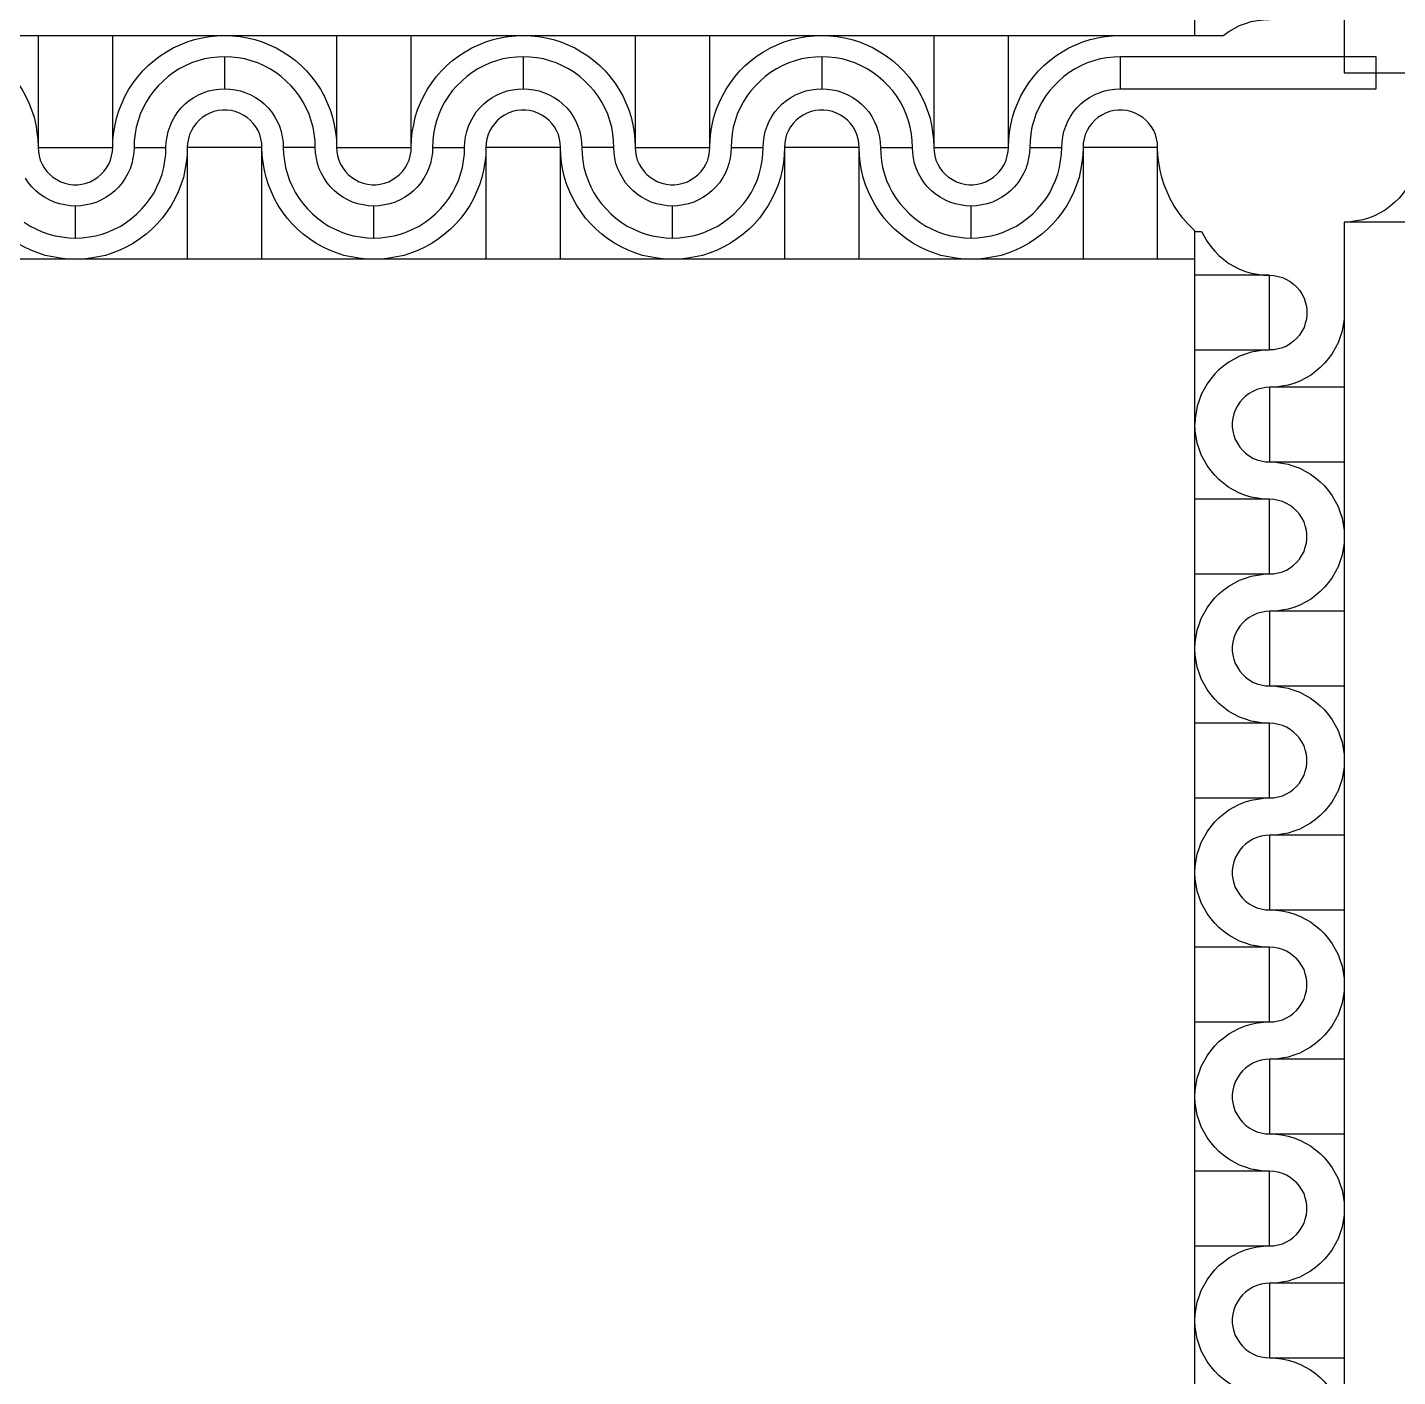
# Model space of a CAD drawing. Extents: x 190.8 to 267.1, y 124 to 174.8.
# Drawn here: x 225.55 to 226.835, y 144.928 to 146.193 of the extents above; entities that cross this region are included whole.
import ezdxf

# ---------------------------------------------------------------- set-up
doc = ezdxf.new("R2010")
doc.units = 0
doc.header["$MEASUREMENT"] = 0

msp = doc.modelspace()

# ---------------------------------------------------------------- linework, layer by layer
for p, q in [((224.5446, 146.1856), (226.6713, 146.1856)), ((226.7846, 146.1506), (228.8875, 146.1506))]:
    msp.add_line(p, q)
for points in [[(226.6446, 146.1856), (226.6446, 148.2023)], [(228.8875, 148.2106), (226.7846, 148.2106), (226.7846, 146.1506)], [(226.6713, 146.1856), (226.6716, 146.1858), (226.6764, 146.1893), (226.6864, 146.1948), (226.6919, 146.1968), (226.6974, 146.1986), (226.7031, 146.1996), (226.7089, 146.2003), (226.7146, 146.2006)], [(225.4546, 146.1856), (225.4619, 146.1853), (225.4689, 146.1846), (225.4759, 146.1833), (225.4829, 146.1818), (225.4899, 146.1796), (225.4964, 146.1768), (225.5029, 146.1738), (225.5091, 146.1703), (225.5151, 146.1663), (225.5209, 146.1621), (225.5264, 146.1573), (225.5314, 146.1523), (225.5361, 146.1468), (225.5404, 146.1411), (225.5444, 146.1351), (225.5479, 146.1288), (225.5509, 146.1223), (225.5536, 146.1158), (225.5559, 146.1088), (225.5574, 146.1018), (225.5586, 146.0948), (225.5594, 146.0878), (225.5596, 146.0806)], [(225.5596, 146.1856), (225.5596, 146.0806), (225.6296, 146.0806), (225.6296, 146.1856)], [(225.6296, 146.0806), (225.6299, 146.0878), (225.6306, 146.0948), (225.6319, 146.1018), (225.6334, 146.1088), (225.6356, 146.1158), (225.6384, 146.1223), (225.6414, 146.1288), (225.6449, 146.1351), (225.6489, 146.1411), (225.6531, 146.1468), (225.6579, 146.1523), (225.6629, 146.1573), (225.6684, 146.1621), (225.6741, 146.1663), (225.6801, 146.1703), (225.6864, 146.1738), (225.6929, 146.1768), (225.6994, 146.1796), (225.7064, 146.1818), (225.7134, 146.1833), (225.7204, 146.1846), (225.7274, 146.1853), (225.7346, 146.1856)], [(225.7346, 146.1856), (225.7419, 146.1853), (225.7489, 146.1846), (225.7559, 146.1833), (225.7629, 146.1818), (225.7699, 146.1796), (225.7764, 146.1768), (225.7829, 146.1738), (225.7891, 146.1703), (225.7951, 146.1663), (225.8009, 146.1621), (225.8064, 146.1573), (225.8114, 146.1523), (225.8161, 146.1468), (225.8204, 146.1411), (225.8244, 146.1351), (225.8279, 146.1288), (225.8309, 146.1223), (225.8336, 146.1158), (225.8359, 146.1088), (225.8374, 146.1018), (225.8386, 146.0948), (225.8394, 146.0878), (225.8396, 146.0806)], [(225.8396, 146.1856), (225.8396, 146.0806), (225.9096, 146.0806), (225.9096, 146.1856)], [(225.9096, 146.0806), (225.9099, 146.0878), (225.9106, 146.0948), (225.9119, 146.1018), (225.9134, 146.1088), (225.9156, 146.1158), (225.9184, 146.1223), (225.9214, 146.1288), (225.9249, 146.1351), (225.9289, 146.1411), (225.9331, 146.1468), (225.9379, 146.1523), (225.9429, 146.1573), (225.9484, 146.1621), (225.9541, 146.1663), (225.9601, 146.1703), (225.9664, 146.1738), (225.9729, 146.1768), (225.9794, 146.1796), (225.9864, 146.1818), (225.9934, 146.1833), (226.0004, 146.1846), (226.0074, 146.1853), (226.0146, 146.1856)], [(226.0146, 146.1856), (226.0219, 146.1853), (226.0289, 146.1846), (226.0359, 146.1833), (226.0429, 146.1818), (226.0499, 146.1796), (226.0564, 146.1768), (226.0629, 146.1738), (226.0691, 146.1703), (226.0751, 146.1663), (226.0809, 146.1621), (226.0864, 146.1573), (226.0914, 146.1523), (226.0961, 146.1468), (226.1004, 146.1411), (226.1044, 146.1351), (226.1079, 146.1288), (226.1109, 146.1223), (226.1136, 146.1158), (226.1159, 146.1088), (226.1174, 146.1018), (226.1186, 146.0948), (226.1194, 146.0878), (226.1196, 146.0806)], [(226.1196, 146.1856), (226.1196, 146.0806), (226.1896, 146.0806), (226.1896, 146.1856)], [(226.1896, 146.0806), (226.1899, 146.0878), (226.1906, 146.0948), (226.1919, 146.1018), (226.1934, 146.1088), (226.1956, 146.1158), (226.1984, 146.1223), (226.2014, 146.1288), (226.2049, 146.1351), (226.2089, 146.1411), (226.2131, 146.1468), (226.2179, 146.1523), (226.2229, 146.1573), (226.2284, 146.1621), (226.2341, 146.1663), (226.2401, 146.1703), (226.2464, 146.1738), (226.2529, 146.1768), (226.2594, 146.1796), (226.2664, 146.1818), (226.2734, 146.1833), (226.2804, 146.1846), (226.2874, 146.1853), (226.2946, 146.1856)], [(226.2946, 146.1856), (226.3019, 146.1853), (226.3089, 146.1846), (226.3159, 146.1833), (226.3229, 146.1818), (226.3299, 146.1796), (226.3364, 146.1768), (226.3429, 146.1738), (226.3491, 146.1703), (226.3551, 146.1663), (226.3609, 146.1621), (226.3664, 146.1573), (226.3714, 146.1523), (226.3761, 146.1468), (226.3804, 146.1411), (226.3844, 146.1351), (226.3879, 146.1288), (226.3909, 146.1223), (226.3936, 146.1158), (226.3959, 146.1088), (226.3974, 146.1018), (226.3986, 146.0948), (226.3994, 146.0878), (226.3996, 146.0806)], [(226.3996, 146.1856), (226.3996, 146.0806), (226.4696, 146.0806), (226.4696, 146.1856)], [(226.4696, 146.0806), (226.4699, 146.0878), (226.4706, 146.0948), (226.4719, 146.1018), (226.4734, 146.1088), (226.4756, 146.1158), (226.4784, 146.1223), (226.4814, 146.1288), (226.4849, 146.1351), (226.4889, 146.1411), (226.4931, 146.1468), (226.4979, 146.1523), (226.5029, 146.1573), (226.5084, 146.1621), (226.5141, 146.1663), (226.5201, 146.1703), (226.5264, 146.1738), (226.5329, 146.1768), (226.5394, 146.1796), (226.5464, 146.1818), (226.5534, 146.1833), (226.5604, 146.1846), (226.5674, 146.1853), (226.5746, 146.1856)], [(225.7346, 146.1656), (225.7284, 146.1653), (225.7219, 146.1646), (225.7156, 146.1636), (225.7096, 146.1618), (225.7036, 146.1598), (225.6976, 146.1571), (225.6921, 146.1543), (225.6866, 146.1508), (225.6816, 146.1471), (225.6769, 146.1428), (225.6724, 146.1383), (225.6681, 146.1336), (225.6644, 146.1286), (225.6609, 146.1231), (225.6581, 146.1176), (225.6554, 146.1116), (225.6534, 146.1056), (225.6516, 146.0996), (225.6506, 146.0933), (225.6499, 146.0868), (225.6496, 146.0806), (225.6796, 146.0806), (225.6799, 146.0856), (225.6806, 146.0906), (225.6816, 146.0956), (225.6834, 146.1006), (225.6854, 146.1051), (225.6879, 146.1096), (225.6906, 146.1138), (225.6939, 146.1176), (225.6976, 146.1213), (225.7014, 146.1246), (225.7056, 146.1273), (225.7101, 146.1298), (225.7146, 146.1318), (225.7196, 146.1336), (225.7246, 146.1346), (225.7296, 146.1353), (225.7346, 146.1356)], [(225.8196, 146.0806), (225.8194, 146.0868), (225.8186, 146.0933), (225.8176, 146.0996), (225.8159, 146.1056), (225.8139, 146.1116), (225.8111, 146.1176), (225.8084, 146.1231), (225.8049, 146.1286), (225.8011, 146.1336), (225.7969, 146.1383), (225.7924, 146.1428), (225.7876, 146.1471), (225.7826, 146.1508), (225.7771, 146.1543), (225.7716, 146.1571), (225.7656, 146.1598), (225.7596, 146.1618), (225.7536, 146.1636), (225.7474, 146.1646), (225.7409, 146.1653), (225.7346, 146.1656), (225.7346, 146.1356), (225.7396, 146.1353), (225.7446, 146.1346), (225.7496, 146.1336), (225.7546, 146.1318), (225.7591, 146.1298), (225.7636, 146.1273), (225.7679, 146.1246), (225.7716, 146.1213), (225.7754, 146.1176), (225.7786, 146.1138), (225.7814, 146.1096), (225.7839, 146.1051), (225.7859, 146.1006), (225.7876, 146.0956), (225.7886, 146.0906), (225.7894, 146.0856), (225.7896, 146.0806)], [(226.0146, 146.1656), (226.0084, 146.1653), (226.0019, 146.1646), (225.9956, 146.1636), (225.9896, 146.1618), (225.9836, 146.1598), (225.9776, 146.1571), (225.9721, 146.1543), (225.9666, 146.1508), (225.9616, 146.1471), (225.9569, 146.1428), (225.9524, 146.1383), (225.9481, 146.1336), (225.9444, 146.1286), (225.9409, 146.1231), (225.9381, 146.1176), (225.9354, 146.1116), (225.9334, 146.1056), (225.9316, 146.0996), (225.9306, 146.0933), (225.9299, 146.0868), (225.9296, 146.0806), (225.9596, 146.0806), (225.9599, 146.0856), (225.9606, 146.0906), (225.9616, 146.0956), (225.9634, 146.1006), (225.9654, 146.1051), (225.9679, 146.1096), (225.9706, 146.1138), (225.9739, 146.1176), (225.9776, 146.1213), (225.9814, 146.1246), (225.9856, 146.1273), (225.9901, 146.1298), (225.9946, 146.1318), (225.9996, 146.1336), (226.0046, 146.1346), (226.0096, 146.1353), (226.0146, 146.1356)], [(226.0996, 146.0806), (226.0994, 146.0868), (226.0986, 146.0933), (226.0976, 146.0996), (226.0959, 146.1056), (226.0939, 146.1116), (226.0911, 146.1176), (226.0884, 146.1231), (226.0849, 146.1286), (226.0811, 146.1336), (226.0769, 146.1383), (226.0724, 146.1428), (226.0676, 146.1471), (226.0626, 146.1508), (226.0571, 146.1543), (226.0516, 146.1571), (226.0456, 146.1598), (226.0396, 146.1618), (226.0336, 146.1636), (226.0274, 146.1646), (226.0209, 146.1653), (226.0146, 146.1656), (226.0146, 146.1356), (226.0196, 146.1353), (226.0246, 146.1346), (226.0296, 146.1336), (226.0346, 146.1318), (226.0391, 146.1298), (226.0436, 146.1273), (226.0479, 146.1246), (226.0516, 146.1213), (226.0554, 146.1176), (226.0586, 146.1138), (226.0614, 146.1096), (226.0639, 146.1051), (226.0659, 146.1006), (226.0676, 146.0956), (226.0686, 146.0906), (226.0694, 146.0856), (226.0696, 146.0806)], [(226.2946, 146.1656), (226.2884, 146.1653), (226.2819, 146.1646), (226.2756, 146.1636), (226.2696, 146.1618), (226.2636, 146.1598), (226.2576, 146.1571), (226.2521, 146.1543), (226.2466, 146.1508), (226.2416, 146.1471), (226.2369, 146.1428), (226.2324, 146.1383), (226.2281, 146.1336), (226.2244, 146.1286), (226.2209, 146.1231), (226.2181, 146.1176), (226.2154, 146.1116), (226.2134, 146.1056), (226.2116, 146.0996), (226.2106, 146.0933), (226.2099, 146.0868), (226.2096, 146.0806), (226.2396, 146.0806), (226.2399, 146.0856), (226.2406, 146.0906), (226.2416, 146.0956), (226.2434, 146.1006), (226.2454, 146.1051), (226.2479, 146.1096), (226.2506, 146.1138), (226.2539, 146.1176), (226.2576, 146.1213), (226.2614, 146.1246), (226.2656, 146.1273), (226.2701, 146.1298), (226.2746, 146.1318), (226.2796, 146.1336), (226.2846, 146.1346), (226.2896, 146.1353), (226.2946, 146.1356)], [(226.5746, 146.1656), (226.5684, 146.1653), (226.5619, 146.1646), (226.5556, 146.1636), (226.5496, 146.1618), (226.5436, 146.1598), (226.5376, 146.1571), (226.5321, 146.1543), (226.5266, 146.1508), (226.5216, 146.1471), (226.5169, 146.1428), (226.5124, 146.1383), (226.5081, 146.1336), (226.5044, 146.1286), (226.5009, 146.1231), (226.4981, 146.1176), (226.4954, 146.1116), (226.4934, 146.1056), (226.4916, 146.0996), (226.4906, 146.0933), (226.4899, 146.0868), (226.4896, 146.0806), (226.5196, 146.0806), (226.5199, 146.0856), (226.5206, 146.0906), (226.5216, 146.0956), (226.5234, 146.1006), (226.5254, 146.1051), (226.5279, 146.1096), (226.5306, 146.1138), (226.5339, 146.1176), (226.5376, 146.1213), (226.5414, 146.1246), (226.5456, 146.1273), (226.5501, 146.1298), (226.5546, 146.1318), (226.5596, 146.1336), (226.5646, 146.1346), (226.5696, 146.1353), (226.5746, 146.1356)], [(225.7696, 146.0806), (225.7694, 146.0846), (225.7686, 146.0886), (225.7676, 146.0926), (225.7659, 146.0963), (225.7639, 146.0998), (225.7614, 146.1031), (225.7586, 146.1061), (225.7556, 146.1086), (225.7521, 146.1108), (225.7484, 146.1128), (225.7446, 146.1141), (225.7406, 146.1151), (225.7366, 146.1156), (225.7326, 146.1156), (225.7286, 146.1151), (225.7246, 146.1141), (225.7206, 146.1128), (225.7171, 146.1108), (225.7136, 146.1086), (225.7106, 146.1061), (225.7079, 146.1031), (225.7054, 146.0998), (225.7034, 146.0963), (225.7016, 146.0926), (225.7006, 146.0886), (225.6999, 146.0846), (225.6996, 146.0806)], [(226.0496, 146.0806), (226.0494, 146.0846), (226.0486, 146.0886), (226.0476, 146.0926), (226.0459, 146.0963), (226.0439, 146.0998), (226.0414, 146.1031), (226.0386, 146.1061), (226.0356, 146.1086), (226.0321, 146.1108), (226.0284, 146.1128), (226.0246, 146.1141), (226.0206, 146.1151), (226.0166, 146.1156), (226.0126, 146.1156), (226.0086, 146.1151), (226.0046, 146.1141), (226.0006, 146.1128), (225.9971, 146.1108), (225.9936, 146.1086), (225.9906, 146.1061), (225.9879, 146.1031), (225.9854, 146.0998), (225.9834, 146.0963), (225.9816, 146.0926), (225.9806, 146.0886), (225.9799, 146.0846), (225.9796, 146.0806)], [(226.3296, 146.0806), (226.3294, 146.0846), (226.3286, 146.0886), (226.3276, 146.0926), (226.3259, 146.0963), (226.3239, 146.0998), (226.3214, 146.1031), (226.3186, 146.1061), (226.3156, 146.1086), (226.3121, 146.1108), (226.3084, 146.1128), (226.3046, 146.1141), (226.3006, 146.1151), (226.2966, 146.1156), (226.2926, 146.1156), (226.2886, 146.1151), (226.2846, 146.1141), (226.2806, 146.1128), (226.2771, 146.1108), (226.2736, 146.1086), (226.2706, 146.1061), (226.2679, 146.1031), (226.2654, 146.0998), (226.2634, 146.0963), (226.2616, 146.0926), (226.2606, 146.0886), (226.2599, 146.0846), (226.2596, 146.0806)], [(226.6096, 146.0806), (226.6094, 146.0846), (226.6086, 146.0886), (226.6076, 146.0926), (226.6059, 146.0963), (226.6039, 146.0998), (226.6014, 146.1031), (226.5986, 146.1061), (226.5956, 146.1086), (226.5921, 146.1108), (226.5884, 146.1128), (226.5846, 146.1141), (226.5806, 146.1151), (226.5766, 146.1156), (226.5726, 146.1156), (226.5686, 146.1151), (226.5646, 146.1141), (226.5606, 146.1128), (226.5571, 146.1108), (226.5536, 146.1086), (226.5506, 146.1061), (226.5479, 146.1031), (226.5454, 146.0998), (226.5434, 146.0963), (226.5416, 146.0926), (226.5406, 146.0886), (226.5399, 146.0846), (226.5396, 146.0806)], [(225.5946, 145.9756), (225.5874, 145.9758), (225.5804, 145.9766), (225.5734, 145.9778), (225.5664, 145.9793), (225.5594, 145.9816), (225.5529, 145.9843), (225.5464, 145.9873), (225.5401, 145.9908), (225.5341, 145.9948), (225.5284, 145.9991), (225.5229, 146.0038), (225.5179, 146.0088), (225.5131, 146.0143), (225.5089, 146.0201), (225.5049, 146.0261), (225.5014, 146.0323), (225.4984, 146.0388), (225.4956, 146.0453), (225.4934, 146.0523), (225.4919, 146.0593), (225.4906, 146.0663), (225.4899, 146.0733), (225.4896, 146.0806)], [(225.5596, 146.0806), (225.5599, 146.0766), (225.5606, 146.0726), (225.5616, 146.0686), (225.5634, 146.0648), (225.5654, 146.0613), (225.5679, 146.0581), (225.5706, 146.0551), (225.5736, 146.0526), (225.5771, 146.0503), (225.5809, 146.0483), (225.5846, 146.0471), (225.5886, 146.0461), (225.5926, 146.0456), (225.5966, 146.0456), (225.6006, 146.0461), (225.6046, 146.0471), (225.6086, 146.0483), (225.6121, 146.0503), (225.6156, 146.0526), (225.6186, 146.0551), (225.6214, 146.0581), (225.6239, 146.0613), (225.6259, 146.0648), (225.6276, 146.0686), (225.6286, 146.0726), (225.6294, 146.0766), (225.6296, 146.0806)], [(225.6496, 146.0806), (225.6494, 146.0756), (225.6486, 146.0706), (225.6476, 146.0656), (225.6459, 146.0606), (225.6439, 146.0561), (225.6414, 146.0516), (225.6386, 146.0473), (225.6354, 146.0436), (225.6316, 146.0398), (225.6279, 146.0366), (225.6236, 146.0338), (225.6191, 146.0313), (225.6146, 146.0293), (225.6096, 146.0276), (225.6046, 146.0266), (225.5996, 146.0258), (225.5946, 146.0256)], [(225.6996, 146.0806), (225.6994, 146.0733), (225.6986, 146.0663), (225.6974, 146.0593), (225.6959, 146.0523), (225.6936, 146.0453), (225.6909, 146.0388), (225.6879, 146.0323), (225.6844, 146.0261), (225.6804, 146.0201), (225.6761, 146.0143), (225.6714, 146.0088), (225.6664, 146.0038), (225.6609, 145.9991), (225.6551, 145.9948), (225.6491, 145.9908), (225.6429, 145.9873), (225.6364, 145.9843), (225.6299, 145.9816), (225.6229, 145.9793), (225.6159, 145.9778), (225.6089, 145.9766), (225.6019, 145.9758), (225.5946, 145.9756)], [(225.5946, 145.9956), (225.6009, 145.9958), (225.6074, 145.9966), (225.6136, 145.9976), (225.6196, 145.9993), (225.6256, 146.0013), (225.6316, 146.0041), (225.6371, 146.0068), (225.6426, 146.0103), (225.6476, 146.0141), (225.6524, 146.0183), (225.6569, 146.0228), (225.6611, 146.0276), (225.6649, 146.0326), (225.6684, 146.0381), (225.6711, 146.0436), (225.6739, 146.0496), (225.6759, 146.0556), (225.6776, 146.0616), (225.6786, 146.0678), (225.6794, 146.0743), (225.6796, 146.0806)], [(225.7696, 145.9756), (225.7696, 146.0806), (225.6996, 146.0806), (225.6996, 145.9756)], [(225.8746, 145.9756), (225.8674, 145.9758), (225.8604, 145.9766), (225.8534, 145.9778), (225.8464, 145.9793), (225.8394, 145.9816), (225.8329, 145.9843), (225.8264, 145.9873), (225.8201, 145.9908), (225.8141, 145.9948), (225.8084, 145.9991), (225.8029, 146.0038), (225.7979, 146.0088), (225.7931, 146.0143), (225.7889, 146.0201), (225.7849, 146.0261), (225.7814, 146.0323), (225.7784, 146.0388), (225.7756, 146.0453), (225.7734, 146.0523), (225.7719, 146.0593), (225.7706, 146.0663), (225.7699, 146.0733), (225.7696, 146.0806)], [(225.8396, 146.0806), (225.8399, 146.0766), (225.8406, 146.0726), (225.8416, 146.0686), (225.8434, 146.0648), (225.8454, 146.0613), (225.8479, 146.0581), (225.8506, 146.0551), (225.8536, 146.0526), (225.8571, 146.0503), (225.8609, 146.0483), (225.8646, 146.0471), (225.8686, 146.0461), (225.8726, 146.0456), (225.8766, 146.0456), (225.8806, 146.0461), (225.8846, 146.0471), (225.8886, 146.0483), (225.8921, 146.0503), (225.8956, 146.0526), (225.8986, 146.0551), (225.9014, 146.0581), (225.9039, 146.0613), (225.9059, 146.0648), (225.9076, 146.0686), (225.9086, 146.0726), (225.9094, 146.0766), (225.9096, 146.0806)], [(225.9296, 146.0806), (225.9294, 146.0756), (225.9286, 146.0706), (225.9276, 146.0656), (225.9259, 146.0606), (225.9239, 146.0561), (225.9214, 146.0516), (225.9186, 146.0473), (225.9154, 146.0436), (225.9116, 146.0398), (225.9079, 146.0366), (225.9036, 146.0338), (225.8991, 146.0313), (225.8946, 146.0293), (225.8896, 146.0276), (225.8846, 146.0266), (225.8796, 146.0258), (225.8746, 146.0256)], [(225.9796, 146.0806), (225.9794, 146.0733), (225.9786, 146.0663), (225.9774, 146.0593), (225.9759, 146.0523), (225.9736, 146.0453), (225.9709, 146.0388), (225.9679, 146.0323), (225.9644, 146.0261), (225.9604, 146.0201), (225.9561, 146.0143), (225.9514, 146.0088), (225.9464, 146.0038), (225.9409, 145.9991), (225.9351, 145.9948), (225.9291, 145.9908), (225.9229, 145.9873), (225.9164, 145.9843), (225.9099, 145.9816), (225.9029, 145.9793), (225.8959, 145.9778), (225.8889, 145.9766), (225.8819, 145.9758), (225.8746, 145.9756)], [(225.8746, 145.9956), (225.8809, 145.9958), (225.8874, 145.9966), (225.8936, 145.9976), (225.8996, 145.9993), (225.9056, 146.0013), (225.9116, 146.0041), (225.9171, 146.0068), (225.9226, 146.0103), (225.9276, 146.0141), (225.9324, 146.0183), (225.9369, 146.0228), (225.9411, 146.0276), (225.9449, 146.0326), (225.9484, 146.0381), (225.9511, 146.0436), (225.9539, 146.0496), (225.9559, 146.0556), (225.9576, 146.0616), (225.9586, 146.0678), (225.9594, 146.0743), (225.9596, 146.0806)], [(226.0496, 145.9756), (226.0496, 146.0806), (225.9796, 146.0806), (225.9796, 145.9756)], [(226.1546, 145.9756), (226.1474, 145.9758), (226.1404, 145.9766), (226.1334, 145.9778), (226.1264, 145.9793), (226.1194, 145.9816), (226.1129, 145.9843), (226.1064, 145.9873), (226.1001, 145.9908), (226.0941, 145.9948), (226.0884, 145.9991), (226.0829, 146.0038), (226.0779, 146.0088), (226.0731, 146.0143), (226.0689, 146.0201), (226.0649, 146.0261), (226.0614, 146.0323), (226.0584, 146.0388), (226.0556, 146.0453), (226.0534, 146.0523), (226.0519, 146.0593), (226.0506, 146.0663), (226.0499, 146.0733), (226.0496, 146.0806)], [(226.1196, 146.0806), (226.1199, 146.0766), (226.1206, 146.0726), (226.1216, 146.0686), (226.1234, 146.0648), (226.1254, 146.0613), (226.1279, 146.0581), (226.1306, 146.0551), (226.1336, 146.0526), (226.1371, 146.0503), (226.1409, 146.0483), (226.1446, 146.0471), (226.1486, 146.0461), (226.1526, 146.0456), (226.1566, 146.0456), (226.1606, 146.0461), (226.1646, 146.0471), (226.1686, 146.0483), (226.1721, 146.0503), (226.1756, 146.0526), (226.1786, 146.0551), (226.1814, 146.0581), (226.1839, 146.0613), (226.1859, 146.0648), (226.1876, 146.0686), (226.1886, 146.0726), (226.1894, 146.0766), (226.1896, 146.0806)], [(226.2096, 146.0806), (226.2094, 146.0756), (226.2086, 146.0706), (226.2076, 146.0656), (226.2059, 146.0606), (226.2039, 146.0561), (226.2014, 146.0516), (226.1986, 146.0473), (226.1954, 146.0436), (226.1916, 146.0398), (226.1879, 146.0366), (226.1836, 146.0338), (226.1791, 146.0313), (226.1746, 146.0293), (226.1696, 146.0276), (226.1646, 146.0266), (226.1596, 146.0258), (226.1546, 146.0256)], [(226.2596, 146.0806), (226.2594, 146.0733), (226.2586, 146.0663), (226.2574, 146.0593), (226.2559, 146.0523), (226.2536, 146.0453), (226.2509, 146.0388), (226.2479, 146.0323), (226.2444, 146.0261), (226.2404, 146.0201), (226.2361, 146.0143), (226.2314, 146.0088), (226.2264, 146.0038), (226.2209, 145.9991), (226.2151, 145.9948), (226.2091, 145.9908), (226.2029, 145.9873), (226.1964, 145.9843), (226.1899, 145.9816), (226.1829, 145.9793), (226.1759, 145.9778), (226.1689, 145.9766), (226.1619, 145.9758), (226.1546, 145.9756)], [(226.1546, 145.9956), (226.1609, 145.9958), (226.1674, 145.9966), (226.1736, 145.9976), (226.1796, 145.9993), (226.1856, 146.0013), (226.1916, 146.0041), (226.1971, 146.0068), (226.2026, 146.0103), (226.2076, 146.0141), (226.2124, 146.0183), (226.2169, 146.0228), (226.2211, 146.0276), (226.2249, 146.0326), (226.2284, 146.0381), (226.2311, 146.0436), (226.2339, 146.0496), (226.2359, 146.0556), (226.2376, 146.0616), (226.2386, 146.0678), (226.2394, 146.0743), (226.2396, 146.0806)], [(226.3296, 145.9756), (226.3296, 146.0806), (226.2596, 146.0806), (226.2596, 145.9756)], [(226.4346, 145.9756), (226.4274, 145.9758), (226.4204, 145.9766), (226.4134, 145.9778), (226.4064, 145.9793), (226.3994, 145.9816), (226.3929, 145.9843), (226.3864, 145.9873), (226.3801, 145.9908), (226.3741, 145.9948), (226.3684, 145.9991), (226.3629, 146.0038), (226.3579, 146.0088), (226.3531, 146.0143), (226.3489, 146.0201), (226.3449, 146.0261), (226.3414, 146.0323), (226.3384, 146.0388), (226.3356, 146.0453), (226.3334, 146.0523), (226.3319, 146.0593), (226.3306, 146.0663), (226.3299, 146.0733), (226.3296, 146.0806)], [(226.3496, 146.0806), (226.3499, 146.0743), (226.3506, 146.0678), (226.3516, 146.0616), (226.3534, 146.0556), (226.3554, 146.0496), (226.3581, 146.0436), (226.3609, 146.0381), (226.3644, 146.0326), (226.3681, 146.0276), (226.3724, 146.0228), (226.3769, 146.0183), (226.3816, 146.0141), (226.3866, 146.0103), (226.3921, 146.0068), (226.3976, 146.0041), (226.4036, 146.0013), (226.4096, 145.9993), (226.4156, 145.9976), (226.4219, 145.9966), (226.4284, 145.9958), (226.4346, 145.9956), (226.4346, 146.0256), (226.4296, 146.0258), (226.4246, 146.0266), (226.4196, 146.0276), (226.4146, 146.0293), (226.4101, 146.0313), (226.4056, 146.0338), (226.4014, 146.0366), (226.3976, 146.0398), (226.3939, 146.0436), (226.3906, 146.0473), (226.3879, 146.0516), (226.3854, 146.0561), (226.3834, 146.0606), (226.3816, 146.0656), (226.3806, 146.0706), (226.3799, 146.0756), (226.3796, 146.0806)], [(226.3996, 146.0806), (226.3999, 146.0766), (226.4006, 146.0726), (226.4016, 146.0686), (226.4034, 146.0648), (226.4054, 146.0613), (226.4079, 146.0581), (226.4106, 146.0551), (226.4136, 146.0526), (226.4171, 146.0503), (226.4209, 146.0483), (226.4246, 146.0471), (226.4286, 146.0461), (226.4326, 146.0456), (226.4366, 146.0456), (226.4406, 146.0461), (226.4446, 146.0471), (226.4486, 146.0483), (226.4521, 146.0503), (226.4556, 146.0526), (226.4586, 146.0551), (226.4614, 146.0581), (226.4639, 146.0613), (226.4659, 146.0648), (226.4676, 146.0686), (226.4686, 146.0726), (226.4694, 146.0766), (226.4696, 146.0806)], [(226.4896, 146.0806), (226.4894, 146.0756), (226.4886, 146.0706), (226.4876, 146.0656), (226.4859, 146.0606), (226.4839, 146.0561), (226.4814, 146.0516), (226.4786, 146.0473), (226.4754, 146.0436), (226.4716, 146.0398), (226.4679, 146.0366), (226.4636, 146.0338), (226.4591, 146.0313), (226.4546, 146.0293), (226.4496, 146.0276), (226.4446, 146.0266), (226.4396, 146.0258), (226.4346, 146.0256)], [(226.5396, 146.0806), (226.5394, 146.0733), (226.5386, 146.0663), (226.5374, 146.0593), (226.5359, 146.0523), (226.5336, 146.0453), (226.5309, 146.0388), (226.5279, 146.0323), (226.5244, 146.0261), (226.5204, 146.0201), (226.5161, 146.0143), (226.5114, 146.0088), (226.5064, 146.0038), (226.5009, 145.9991), (226.4951, 145.9948), (226.4891, 145.9908), (226.4829, 145.9873), (226.4764, 145.9843), (226.4699, 145.9816), (226.4629, 145.9793), (226.4559, 145.9778), (226.4489, 145.9766), (226.4419, 145.9758), (226.4346, 145.9756)], [(226.4346, 145.9956), (226.4409, 145.9958), (226.4474, 145.9966), (226.4536, 145.9976), (226.4596, 145.9993), (226.4656, 146.0013), (226.4716, 146.0041), (226.4771, 146.0068), (226.4826, 146.0103), (226.4876, 146.0141), (226.4924, 146.0183), (226.4969, 146.0228), (226.5011, 146.0276), (226.5049, 146.0326), (226.5084, 146.0381), (226.5111, 146.0436), (226.5139, 146.0496), (226.5159, 146.0556), (226.5176, 146.0616), (226.5186, 146.0678), (226.5194, 146.0743), (226.5196, 146.0806)], [(226.6096, 145.9756), (226.6096, 146.0806), (226.5396, 146.0806), (226.5396, 145.9756)], [(226.6446, 146.0023), (226.6429, 146.0038), (226.6379, 146.0088), (226.6331, 146.0143), (226.6289, 146.0201), (226.6249, 146.0261), (226.6214, 146.0323), (226.6184, 146.0388), (226.6156, 146.0453), (226.6134, 146.0523), (226.6119, 146.0593), (226.6106, 146.0663), (226.6099, 146.0733), (226.6096, 146.0806)], [(226.8546, 146.0806), (226.8544, 146.0748), (226.8536, 146.0691), (226.8526, 146.0633), (226.8509, 146.0578), (226.8489, 146.0523), (226.8434, 146.0423), (226.8399, 146.0376), (226.8361, 146.0331), (226.8321, 146.0291), (226.8276, 146.0253), (226.8229, 146.0218), (226.8129, 146.0163), (226.8074, 146.0143), (226.8019, 146.0126), (226.7961, 146.0116), (226.7904, 146.0108), (226.7846, 146.0106)], [(225.5466, 146.0103), (225.5521, 146.0068), (225.5576, 146.0041), (225.5636, 146.0013), (225.5696, 145.9993), (225.5756, 145.9976), (225.5819, 145.9966), (225.5884, 145.9958), (225.5946, 145.9956), (225.5946, 146.0256), (225.5896, 146.0258), (225.5846, 146.0266), (225.5796, 146.0276), (225.5746, 146.0293), (225.5701, 146.0313), (225.5656, 146.0338), (225.5614, 146.0366), (225.5576, 146.0398), (225.5539, 146.0436), (225.5506, 146.0473), (225.5479, 146.0516)], [(226.6446, 143.9856), (226.6446, 146.0023)], [(228.8875, 146.0106), (226.7846, 146.0106), (226.7846, 143.9506)], [(226.6446, 146.0016), (226.6508, 146.0016), (226.6559, 145.9923), (226.6594, 145.9876), (226.6631, 145.9831), (226.6671, 145.9791), (226.6716, 145.9753), (226.6764, 145.9718), (226.6864, 145.9663), (226.6919, 145.9643), (226.6974, 145.9626), (226.7031, 145.9616), (226.7089, 145.9608), (226.7146, 145.9606)], [(226.6446, 145.9756), (224.5446, 145.9756)], [(226.6446, 145.8906), (226.7146, 145.8906), (226.7146, 145.9606), (226.6446, 145.9606)], [(226.7146, 145.9606), (226.7186, 145.9603), (226.7226, 145.9596), (226.7266, 145.9586), (226.7304, 145.9568), (226.7339, 145.9548), (226.7371, 145.9523), (226.7401, 145.9496), (226.7426, 145.9466), (226.7449, 145.9431), (226.7469, 145.9393), (226.7481, 145.9356), (226.7491, 145.9316), (226.7496, 145.9276), (226.7496, 145.9236), (226.7491, 145.9196), (226.7481, 145.9156), (226.7469, 145.9116), (226.7449, 145.9081), (226.7426, 145.9046), (226.7401, 145.9016), (226.7371, 145.8988), (226.7339, 145.8963), (226.7304, 145.8943), (226.7266, 145.8926), (226.7226, 145.8916), (226.7186, 145.8908), (226.7146, 145.8906)], [(226.7846, 145.9256), (226.7844, 145.9198), (226.7836, 145.9141), (226.7826, 145.9083), (226.7809, 145.9028), (226.7789, 145.8973), (226.7734, 145.8873), (226.7699, 145.8826), (226.7661, 145.8781), (226.7621, 145.8741), (226.7576, 145.8703), (226.7529, 145.8668), (226.7429, 145.8613), (226.7374, 145.8593), (226.7319, 145.8576), (226.7261, 145.8566), (226.7204, 145.8558), (226.7146, 145.8556)], [(226.7146, 145.8906), (226.7089, 145.8903), (226.7031, 145.8896), (226.6974, 145.8886), (226.6919, 145.8868), (226.6864, 145.8848), (226.6764, 145.8793), (226.6716, 145.8758), (226.6671, 145.8721), (226.6631, 145.8681), (226.6594, 145.8636), (226.6559, 145.8588), (226.6504, 145.8488), (226.6484, 145.8433), (226.6466, 145.8378), (226.6456, 145.8321), (226.6449, 145.8263), (226.6446, 145.8206)], [(226.7146, 145.8556), (226.7106, 145.8553), (226.7066, 145.8546), (226.7026, 145.8536), (226.6989, 145.8518), (226.6954, 145.8498), (226.6921, 145.8473), (226.6891, 145.8446), (226.6866, 145.8416), (226.6844, 145.8381), (226.6824, 145.8343), (226.6811, 145.8306), (226.6801, 145.8266), (226.6796, 145.8226), (226.6796, 145.8186), (226.6801, 145.8146), (226.6811, 145.8106), (226.6824, 145.8066), (226.6844, 145.8031), (226.6866, 145.7996), (226.6891, 145.7966), (226.6921, 145.7938), (226.6954, 145.7913), (226.6989, 145.7893), (226.7026, 145.7876), (226.7066, 145.7866), (226.7106, 145.7858), (226.7146, 145.7856)], [(226.7846, 145.8556), (226.7146, 145.8556), (226.7146, 145.7856), (226.7846, 145.7856)], [(226.7146, 145.7506), (226.7089, 145.7508), (226.7031, 145.7516), (226.6974, 145.7526), (226.6919, 145.7543), (226.6864, 145.7563), (226.6764, 145.7618), (226.6716, 145.7653), (226.6671, 145.7691), (226.6631, 145.7731), (226.6594, 145.7776), (226.6559, 145.7823), (226.6504, 145.7923), (226.6484, 145.7978), (226.6466, 145.8033), (226.6456, 145.8091), (226.6449, 145.8148), (226.6446, 145.8206)], [(226.7146, 145.7856), (226.7204, 145.7853), (226.7261, 145.7846), (226.7319, 145.7836), (226.7374, 145.7818), (226.7429, 145.7798), (226.7529, 145.7743), (226.7576, 145.7708), (226.7621, 145.7671), (226.7661, 145.7631), (226.7699, 145.7586), (226.7734, 145.7538), (226.7789, 145.7438), (226.7809, 145.7383), (226.7826, 145.7328), (226.7836, 145.7271), (226.7844, 145.7213), (226.7846, 145.7156)], [(226.6446, 145.6806), (226.7146, 145.6806), (226.7146, 145.7506), (226.6446, 145.7506)], [(226.7146, 145.6806), (226.7186, 145.6808), (226.7226, 145.6816), (226.7266, 145.6826), (226.7304, 145.6843), (226.7339, 145.6863), (226.7371, 145.6888), (226.7401, 145.6916), (226.7426, 145.6946), (226.7449, 145.6981), (226.7469, 145.7018), (226.7481, 145.7056), (226.7491, 145.7096), (226.7496, 145.7136), (226.7496, 145.7176), (226.7491, 145.7216), (226.7481, 145.7256), (226.7469, 145.7296), (226.7449, 145.7331), (226.7426, 145.7366), (226.7401, 145.7396), (226.7371, 145.7423), (226.7339, 145.7448), (226.7304, 145.7468), (226.7266, 145.7486), (226.7226, 145.7496), (226.7186, 145.7503), (226.7146, 145.7506)], [(226.7846, 145.7156), (226.7844, 145.7098), (226.7836, 145.7041), (226.7826, 145.6983), (226.7809, 145.6928), (226.7789, 145.6873), (226.7734, 145.6773), (226.7699, 145.6726), (226.7661, 145.6681), (226.7621, 145.6641), (226.7576, 145.6603), (226.7529, 145.6568), (226.7429, 145.6513), (226.7374, 145.6493), (226.7319, 145.6476), (226.7261, 145.6466), (226.7204, 145.6458), (226.7146, 145.6456)], [(226.6446, 145.6106), (226.6449, 145.6163), (226.6456, 145.6221), (226.6466, 145.6278), (226.6484, 145.6333), (226.6504, 145.6388), (226.6559, 145.6488), (226.6594, 145.6536), (226.6631, 145.6581), (226.6671, 145.6621), (226.6716, 145.6658), (226.6764, 145.6693), (226.6864, 145.6748), (226.6919, 145.6768), (226.6974, 145.6786), (226.7031, 145.6796), (226.7089, 145.6803), (226.7146, 145.6806)], [(226.7146, 145.6456), (226.7106, 145.6453), (226.7066, 145.6446), (226.7026, 145.6436), (226.6989, 145.6418), (226.6954, 145.6398), (226.6921, 145.6373), (226.6891, 145.6346), (226.6866, 145.6316), (226.6844, 145.6281), (226.6824, 145.6243), (226.6811, 145.6206), (226.6801, 145.6166), (226.6796, 145.6126), (226.6796, 145.6086), (226.6801, 145.6046), (226.6811, 145.6006), (226.6824, 145.5966), (226.6844, 145.5931), (226.6866, 145.5896), (226.6891, 145.5866), (226.6921, 145.5838), (226.6954, 145.5813), (226.6989, 145.5793), (226.7026, 145.5776), (226.7066, 145.5766), (226.7106, 145.5758), (226.7146, 145.5756)], [(226.7846, 145.6456), (226.7146, 145.6456), (226.7146, 145.5756), (226.7846, 145.5756)], [(226.7146, 145.5406), (226.7089, 145.5408), (226.7031, 145.5416), (226.6974, 145.5426), (226.6919, 145.5443), (226.6864, 145.5463), (226.6764, 145.5518), (226.6716, 145.5553), (226.6671, 145.5591), (226.6631, 145.5631), (226.6594, 145.5676), (226.6559, 145.5723), (226.6504, 145.5823), (226.6484, 145.5878), (226.6466, 145.5933), (226.6456, 145.5991), (226.6449, 145.6048), (226.6446, 145.6106)], [(226.7146, 145.5756), (226.7204, 145.5753), (226.7261, 145.5746), (226.7319, 145.5736), (226.7374, 145.5718), (226.7429, 145.5698), (226.7529, 145.5643), (226.7576, 145.5608), (226.7621, 145.5571), (226.7661, 145.5531), (226.7699, 145.5486), (226.7734, 145.5438), (226.7789, 145.5338), (226.7809, 145.5283), (226.7826, 145.5228), (226.7836, 145.5171), (226.7844, 145.5113), (226.7846, 145.5056)], [(226.6446, 145.4706), (226.7146, 145.4706), (226.7146, 145.5406), (226.6446, 145.5406)], [(226.7146, 145.4706), (226.7186, 145.4708), (226.7226, 145.4716), (226.7266, 145.4726), (226.7304, 145.4743), (226.7339, 145.4763), (226.7371, 145.4788), (226.7401, 145.4816), (226.7426, 145.4846), (226.7449, 145.4881), (226.7469, 145.4918), (226.7481, 145.4956), (226.7491, 145.4996), (226.7496, 145.5036), (226.7496, 145.5076), (226.7491, 145.5116), (226.7481, 145.5156), (226.7469, 145.5196), (226.7449, 145.5231), (226.7426, 145.5266), (226.7401, 145.5296), (226.7371, 145.5323), (226.7339, 145.5348), (226.7304, 145.5368), (226.7266, 145.5386), (226.7226, 145.5396), (226.7186, 145.5403), (226.7146, 145.5406)], [(226.7846, 145.5056), (226.7844, 145.4998), (226.7836, 145.4941), (226.7826, 145.4883), (226.7809, 145.4828), (226.7789, 145.4773), (226.7734, 145.4673), (226.7699, 145.4626), (226.7661, 145.4581), (226.7621, 145.4541), (226.7576, 145.4503), (226.7529, 145.4468), (226.7429, 145.4413), (226.7374, 145.4393), (226.7319, 145.4376), (226.7261, 145.4366), (226.7204, 145.4358), (226.7146, 145.4356)], [(226.6446, 145.4006), (226.6449, 145.4063), (226.6456, 145.4121), (226.6466, 145.4178), (226.6484, 145.4233), (226.6504, 145.4288), (226.6559, 145.4388), (226.6594, 145.4436), (226.6631, 145.4481), (226.6671, 145.4521), (226.6716, 145.4558), (226.6764, 145.4593), (226.6864, 145.4648), (226.6919, 145.4668), (226.6974, 145.4686), (226.7031, 145.4696), (226.7089, 145.4703), (226.7146, 145.4706)], [(226.7146, 145.4356), (226.7106, 145.4353), (226.7066, 145.4346), (226.7026, 145.4336), (226.6989, 145.4318), (226.6954, 145.4298), (226.6921, 145.4273), (226.6891, 145.4246), (226.6866, 145.4216), (226.6844, 145.4181), (226.6824, 145.4143), (226.6811, 145.4106), (226.6801, 145.4066), (226.6796, 145.4026), (226.6796, 145.3986), (226.6801, 145.3946), (226.6811, 145.3906), (226.6824, 145.3866), (226.6844, 145.3831), (226.6866, 145.3796), (226.6891, 145.3766), (226.6921, 145.3738), (226.6954, 145.3713), (226.6989, 145.3693), (226.7026, 145.3676), (226.7066, 145.3666), (226.7106, 145.3658), (226.7146, 145.3656)], [(226.7846, 145.4356), (226.7146, 145.4356), (226.7146, 145.3656), (226.7846, 145.3656)], [(226.7146, 145.3306), (226.7089, 145.3308), (226.7031, 145.3316), (226.6974, 145.3326), (226.6919, 145.3343), (226.6864, 145.3363), (226.6764, 145.3418), (226.6716, 145.3453), (226.6671, 145.3491), (226.6631, 145.3531), (226.6594, 145.3576), (226.6559, 145.3623), (226.6504, 145.3723), (226.6484, 145.3778), (226.6466, 145.3833), (226.6456, 145.3891), (226.6449, 145.3948), (226.6446, 145.4006)], [(226.7146, 145.3656), (226.7204, 145.3653), (226.7261, 145.3646), (226.7319, 145.3636), (226.7374, 145.3618), (226.7429, 145.3598), (226.7529, 145.3543), (226.7576, 145.3508), (226.7621, 145.3471), (226.7661, 145.3431), (226.7699, 145.3386), (226.7734, 145.3338), (226.7789, 145.3238), (226.7809, 145.3183), (226.7826, 145.3128), (226.7836, 145.3071), (226.7844, 145.3013), (226.7846, 145.2956)], [(226.6446, 145.2606), (226.7146, 145.2606), (226.7146, 145.3306), (226.6446, 145.3306)], [(226.7146, 145.2606), (226.7186, 145.2608), (226.7226, 145.2616), (226.7266, 145.2626), (226.7304, 145.2643), (226.7339, 145.2663), (226.7371, 145.2688), (226.7401, 145.2716), (226.7426, 145.2746), (226.7449, 145.2781), (226.7469, 145.2818), (226.7481, 145.2856), (226.7491, 145.2896), (226.7496, 145.2936), (226.7496, 145.2976), (226.7491, 145.3016), (226.7481, 145.3056), (226.7469, 145.3096), (226.7449, 145.3131), (226.7426, 145.3166), (226.7401, 145.3196), (226.7371, 145.3223), (226.7339, 145.3248), (226.7304, 145.3268), (226.7266, 145.3286), (226.7226, 145.3296), (226.7186, 145.3303), (226.7146, 145.3306)], [(226.7846, 145.2956), (226.7844, 145.2898), (226.7836, 145.2841), (226.7826, 145.2783), (226.7809, 145.2728), (226.7789, 145.2673), (226.7734, 145.2573), (226.7699, 145.2526), (226.7661, 145.2481), (226.7621, 145.2441), (226.7576, 145.2403), (226.7529, 145.2368), (226.7429, 145.2313), (226.7374, 145.2293), (226.7319, 145.2276), (226.7261, 145.2266), (226.7204, 145.2258), (226.7146, 145.2256)], [(226.6446, 145.1906), (226.6449, 145.1963), (226.6456, 145.2021), (226.6466, 145.2078), (226.6484, 145.2133), (226.6504, 145.2188), (226.6559, 145.2288), (226.6594, 145.2336), (226.6631, 145.2381), (226.6671, 145.2421), (226.6716, 145.2458), (226.6764, 145.2493), (226.6864, 145.2548), (226.6919, 145.2568), (226.6974, 145.2586), (226.7031, 145.2596), (226.7089, 145.2603), (226.7146, 145.2606)], [(226.7146, 145.2256), (226.7106, 145.2253), (226.7066, 145.2246), (226.7026, 145.2236), (226.6989, 145.2218), (226.6954, 145.2198), (226.6921, 145.2173), (226.6891, 145.2146), (226.6866, 145.2116), (226.6844, 145.2081), (226.6824, 145.2043), (226.6811, 145.2006), (226.6801, 145.1966), (226.6796, 145.1926), (226.6796, 145.1886), (226.6801, 145.1846), (226.6811, 145.1806), (226.6824, 145.1766), (226.6844, 145.1731), (226.6866, 145.1696), (226.6891, 145.1666), (226.6921, 145.1638), (226.6954, 145.1613), (226.6989, 145.1593), (226.7026, 145.1576), (226.7066, 145.1566), (226.7106, 145.1558), (226.7146, 145.1556)], [(226.7846, 145.2256), (226.7146, 145.2256), (226.7146, 145.1556), (226.7846, 145.1556)], [(226.7146, 145.1206), (226.7089, 145.1208), (226.7031, 145.1216), (226.6974, 145.1226), (226.6919, 145.1243), (226.6864, 145.1263), (226.6764, 145.1318), (226.6716, 145.1353), (226.6671, 145.1391), (226.6631, 145.1431), (226.6594, 145.1476), (226.6559, 145.1523), (226.6504, 145.1623), (226.6484, 145.1678), (226.6466, 145.1733), (226.6456, 145.1791), (226.6449, 145.1848), (226.6446, 145.1906)], [(226.7146, 145.1556), (226.7204, 145.1553), (226.7261, 145.1546), (226.7319, 145.1536), (226.7374, 145.1518), (226.7429, 145.1498), (226.7529, 145.1443), (226.7576, 145.1408), (226.7621, 145.1371), (226.7661, 145.1331), (226.7699, 145.1286), (226.7734, 145.1238), (226.7789, 145.1138), (226.7809, 145.1083), (226.7826, 145.1028), (226.7836, 145.0971), (226.7844, 145.0913), (226.7846, 145.0856)], [(226.6446, 145.0506), (226.7146, 145.0506), (226.7146, 145.1206), (226.6446, 145.1206)], [(226.7146, 145.0506), (226.7186, 145.0508), (226.7226, 145.0516), (226.7266, 145.0526), (226.7304, 145.0543), (226.7339, 145.0563), (226.7371, 145.0588), (226.7401, 145.0616), (226.7426, 145.0646), (226.7449, 145.0681), (226.7469, 145.0718), (226.7481, 145.0756), (226.7491, 145.0796), (226.7496, 145.0836), (226.7496, 145.0876), (226.7491, 145.0916), (226.7481, 145.0956), (226.7469, 145.0996), (226.7449, 145.1031), (226.7426, 145.1066), (226.7401, 145.1096), (226.7371, 145.1123), (226.7339, 145.1148), (226.7304, 145.1168), (226.7266, 145.1186), (226.7226, 145.1196), (226.7186, 145.1203), (226.7146, 145.1206)], [(226.7846, 145.0856), (226.7844, 145.0798), (226.7836, 145.0741), (226.7826, 145.0683), (226.7809, 145.0628), (226.7789, 145.0573), (226.7734, 145.0473), (226.7699, 145.0426), (226.7661, 145.0381), (226.7621, 145.0341), (226.7576, 145.0303), (226.7529, 145.0268), (226.7429, 145.0213), (226.7374, 145.0193), (226.7319, 145.0176), (226.7261, 145.0166), (226.7204, 145.0158), (226.7146, 145.0156)], [(226.6446, 144.9806), (226.6449, 144.9863), (226.6456, 144.9921), (226.6466, 144.9978), (226.6484, 145.0033), (226.6504, 145.0088), (226.6559, 145.0188), (226.6594, 145.0236), (226.6631, 145.0281), (226.6671, 145.0321), (226.6716, 145.0358), (226.6764, 145.0393), (226.6864, 145.0448), (226.6919, 145.0468), (226.6974, 145.0486), (226.7031, 145.0496), (226.7089, 145.0503), (226.7146, 145.0506)], [(226.7146, 145.0156), (226.7106, 145.0153), (226.7066, 145.0146), (226.7026, 145.0136), (226.6989, 145.0118), (226.6954, 145.0098), (226.6921, 145.0073), (226.6891, 145.0046), (226.6866, 145.0016), (226.6844, 144.9981), (226.6824, 144.9943), (226.6811, 144.9906), (226.6801, 144.9866), (226.6796, 144.9826), (226.6796, 144.9786), (226.6801, 144.9746), (226.6811, 144.9706), (226.6824, 144.9666), (226.6844, 144.9631), (226.6866, 144.9596), (226.6891, 144.9566), (226.6921, 144.9538), (226.6954, 144.9513), (226.6989, 144.9493), (226.7026, 144.9476), (226.7066, 144.9466), (226.7106, 144.9458), (226.7146, 144.9456)], [(226.7846, 145.0156), (226.7146, 145.0156), (226.7146, 144.9456), (226.7846, 144.9456)], [(226.7146, 144.9106), (226.7089, 144.9108), (226.7031, 144.9116), (226.6974, 144.9126), (226.6919, 144.9143), (226.6864, 144.9163), (226.6764, 144.9218), (226.6716, 144.9253), (226.6671, 144.9291), (226.6631, 144.9331), (226.6594, 144.9376), (226.6559, 144.9423), (226.6504, 144.9523), (226.6484, 144.9578), (226.6466, 144.9633), (226.6456, 144.9691), (226.6449, 144.9748), (226.6446, 144.9806)], [(226.7146, 144.9456), (226.7204, 144.9453), (226.7261, 144.9446), (226.7319, 144.9436), (226.7374, 144.9418), (226.7429, 144.9398), (226.7529, 144.9343), (226.7576, 144.9308), (226.7621, 144.9271), (226.7661, 144.9231), (226.7699, 144.9186), (226.7734, 144.9138), (226.7789, 144.9038), (226.7809, 144.8983), (226.7826, 144.8928), (226.7836, 144.8871), (226.7844, 144.8813), (226.7846, 144.8756)]]:
    msp.add_lwpolyline(points)
for points in [[(226.3796, 146.0806), (226.3794, 146.0868), (226.3786, 146.0933), (226.3776, 146.0996), (226.3759, 146.1056), (226.3739, 146.1116), (226.3711, 146.1176), (226.3684, 146.1231), (226.3649, 146.1286), (226.3611, 146.1336), (226.3569, 146.1383), (226.3524, 146.1428), (226.3476, 146.1471), (226.3426, 146.1508), (226.3371, 146.1543), (226.3316, 146.1571), (226.3256, 146.1598), (226.3196, 146.1618), (226.3136, 146.1636), (226.3074, 146.1646), (226.3009, 146.1653), (226.2946, 146.1656), (226.2946, 146.1356), (226.2996, 146.1353), (226.3046, 146.1346), (226.3096, 146.1336), (226.3146, 146.1318), (226.3191, 146.1298), (226.3236, 146.1273), (226.3279, 146.1246), (226.3316, 146.1213), (226.3354, 146.1176), (226.3386, 146.1138), (226.3414, 146.1096), (226.3439, 146.1051), (226.3459, 146.1006), (226.3476, 146.0956), (226.3486, 146.0906), (226.3494, 146.0856), (226.3496, 146.0806)], [(226.5746, 146.1356), (226.8146, 146.1356), (226.8146, 146.1656), (226.5746, 146.1656)], [(225.7896, 146.0806), (225.7899, 146.0743), (225.7906, 146.0678), (225.7916, 146.0616), (225.7934, 146.0556), (225.7954, 146.0496), (225.7981, 146.0436), (225.8009, 146.0381), (225.8044, 146.0326), (225.8081, 146.0276), (225.8124, 146.0228), (225.8169, 146.0183), (225.8216, 146.0141), (225.8266, 146.0103), (225.8321, 146.0068), (225.8376, 146.0041), (225.8436, 146.0013), (225.8496, 145.9993), (225.8556, 145.9976), (225.8619, 145.9966), (225.8684, 145.9958), (225.8746, 145.9956), (225.8746, 146.0256), (225.8696, 146.0258), (225.8646, 146.0266), (225.8596, 146.0276), (225.8546, 146.0293), (225.8501, 146.0313), (225.8456, 146.0338), (225.8414, 146.0366), (225.8376, 146.0398), (225.8339, 146.0436), (225.8306, 146.0473), (225.8279, 146.0516), (225.8254, 146.0561), (225.8234, 146.0606), (225.8216, 146.0656), (225.8206, 146.0706), (225.8199, 146.0756), (225.8196, 146.0806)], [(226.0696, 146.0806), (226.0699, 146.0743), (226.0706, 146.0678), (226.0716, 146.0616), (226.0734, 146.0556), (226.0754, 146.0496), (226.0781, 146.0436), (226.0809, 146.0381), (226.0844, 146.0326), (226.0881, 146.0276), (226.0924, 146.0228), (226.0969, 146.0183), (226.1016, 146.0141), (226.1066, 146.0103), (226.1121, 146.0068), (226.1176, 146.0041), (226.1236, 146.0013), (226.1296, 145.9993), (226.1356, 145.9976), (226.1419, 145.9966), (226.1484, 145.9958), (226.1546, 145.9956), (226.1546, 146.0256), (226.1496, 146.0258), (226.1446, 146.0266), (226.1396, 146.0276), (226.1346, 146.0293), (226.1301, 146.0313), (226.1256, 146.0338), (226.1214, 146.0366), (226.1176, 146.0398), (226.1139, 146.0436), (226.1106, 146.0473), (226.1079, 146.0516), (226.1054, 146.0561), (226.1034, 146.0606), (226.1016, 146.0656), (226.1006, 146.0706), (226.0999, 146.0756), (226.0996, 146.0806)]]:
    msp.add_lwpolyline(points, close=True)

doc.saveas('drawing.dxf')
